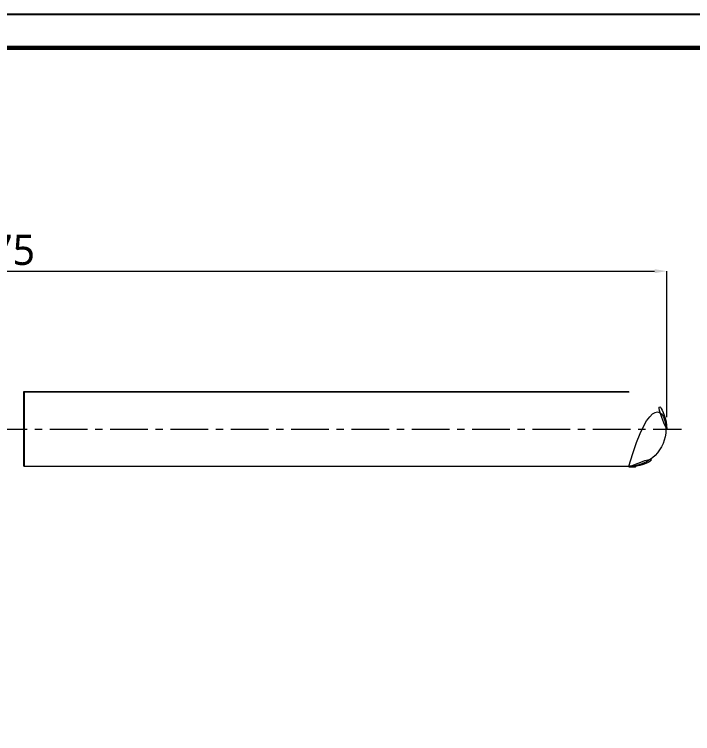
# Model space of a CAD drawing. Extents: x 16296677167 to 16296677818, y -37409618710 to -37409618233.
# Drawn here: x 16296677453.6 to 16296677678.4, y -37409618471.7 to -37409618233.2 of the extents above; entities that cross this region are included whole.
import ezdxf

# ---------------------------------------------------------------- set-up
doc = ezdxf.new("R2010")
doc.units = 0
doc.header["$LTSCALE"] = 10
doc.header["$MEASUREMENT"] = 0
doc.header["$PDMODE"] = 3
doc.header["$PDSIZE"] = -10
doc.linetypes.add('CENTER', pattern=[2, 1.25, -0.25, 0.25, -0.25])
doc.layers.get('0').update_dxf_attribs({"linetype": 'CONTINUOUS'})
doc.layers.get('DEFPOINTS').update_dxf_attribs({"linetype": 'CONTINUOUS'})
doc.layers.add('1', color=7, linetype='CONTINUOUS')
doc.styles.add('Daelim Dimension', font='NanumGothic.ttf')
doc.dimstyles.new('DEFAULT', dxfattribs={"dimscale": 2, "dimtxt": 2, "dimasz": 2, "dimexe": 0, "dimexo": 2, "dimgap": 1, "dimtad": 1, "dimdec": 1, "dimzin": 9, "dimdsep": 46, "dimtxsty": 'Daelim Dimension', "dimcen": 0.5, "dimclrd": 252, "dimclre": 252, "dimclrt": 3, "dimadec": 1, "dimazin": 0, "dimtfac": 1, "dimtdec": 1, "dimtix": 1, "dimtmove": 0, "dimatfit": 3, "dimfxl": 1, "dimtolj": 1, "dimtzin": 1, "dimlwd": 9, "dimlwe": 9, "dimarcsym": 0})

# ---------------------------------------------------------------- blocks, each defined once
blk = doc.blocks.new('*D0')
at = {"color": 5, "lineweight": 9, "ltscale": 0.5, "transparency": 16777216}
for p, q in [((16296677228.70333, -37409618366.74032), (16296677228.70333, -37409618318.32808)), ((16296677232.70333, -37409618318.32808), (16296677665.85596, -37409618318.32808)), ((16296677669.85596, -37409618366.72539), (16296677669.85596, -37409618318.32808))]:
    blk.add_line(p, q, dxfattribs=at)
at = {"color": 5, "ltscale": 0.5, "transparency": 16777216}
for points in [[(16296677232.70333, -37409618317.66142), (16296677232.70333, -37409618318.99474), (16296677228.70333, -37409618318.32808)], [(16296677665.85596, -37409618317.66142), (16296677665.85596, -37409618318.99474), (16296677669.85596, -37409618318.32808)]]:
    blk.add_solid(points, dxfattribs=at)
at = {"layer": 'DEFPOINTS', "color": 0, "ltscale": 0.5, "transparency": 16777216}
for p in [(16296677669.85596, -37409618318.32808), (16296677228.70333, -37409618370.74032), (16296677669.85596, -37409618370.72539)]:
    blk.add_point(p, dxfattribs=at)
at = {"color": 7, "ltscale": 0.5, "transparency": 16777216, "insert": (16296677449.27964, -37409618311.32808), "char_height": 10, "attachment_point": 5, "style": 'Daelim Dimension'}
blk.add_mtext('\\A1;575', dxfattribs=at)

msp = doc.modelspace()

# ---------------------------------------------------------------- linework, layer by layer
at = {"ltscale": 0.5}
msp.add_line((16296677456.74865, -37409618358.240318), (16296677456.74865, -37409618382.990318), dxfattribs=at)
at = {"color": 1, "linetype": 'CENTER', "lineweight": 0}
msp.add_line((16296677225.361629, -37409618370.725388), (16296677674.80624, -37409618370.725388), dxfattribs=at)
at = {"ltscale": 0.5}
msp.add_lwpolyline([(16296677166.62108, -37409618710.177017), (16296677817.62108, -37409618710.177017), (16296677817.62108, -37409618233.177017), (16296677166.62108, -37409618233.177017)], close=True, dxfattribs=at)
at = {"color": 5, "linetype": 'ByBlock', "lineweight": 200, "const_width": 1.5}
msp.add_lwpolyline([(16296677177.089279, -37409618689.752296), (16296677807.089279, -37409618689.752296), (16296677807.089279, -37409618244.252296), (16296677177.089279, -37409618244.252296)], close=True, dxfattribs=at)
at = {"layer": '1', "color": 7, "linetype": 'Continuous', "lineweight": 18}
for p, q in [((16296677456.74865, -37409618358.240318), (16296677657.35597, -37409618358.240318)), ((16296677657.35597, -37409618383.240318), (16296677659.50597, -37409618383.240318)), ((16296677659.73432, -37409618383.011971), (16296677659.50597, -37409618383.240318))]:
    msp.add_line(p, q, dxfattribs=at)
at = {"layer": '1', "color": 7, "linetype": 'Continuous', "lineweight": 13}
for p, q in [((16296677657.385839, -37409618358.490318), (16296677456.74865, -37409618358.490318)), ((16296677657.35597, -37409618358.490349), (16296677657.35597, -37409618358.240318)), ((16296677456.74865, -37409618382.990318), (16296677657.35597, -37409618382.990318)), ((16296677657.35597, -37409618383.240318), (16296677657.35597, -37409618382.990318))]:
    msp.add_line(p, q, dxfattribs=at)
at = {"layer": '1', "color": 7, "linetype": 'Continuous', "lineweight": 18}
for radius, start, end in [(12.5, 0, 90), (12.25, 270, 89.86033657), (12.5, 270, 0)]:
    msp.add_arc((16296677657.35597, -37409618370.740318), radius, start, end, dxfattribs=at)

# ---------------------------------------------------------------- dimensions: what is measured, and where the dimension line sits
at = {"ltscale": 0.5}
dim = msp.add_linear_dim(base=(16296677669.855961, -37409618318.328079), p1=(16296677228.703329, -37409618370.740318), p2=(16296677669.855961, -37409618370.725388), text='575', dimstyle='DEFAULT', override={"dimtxt": 5, "dimclrd": 5, "dimclre": 5, "dimclrt": 7}, dxfattribs=at)
dim.commit()
dim.dimension.update_dxf_attribs({"geometry": '*D0', "text_midpoint": (16296677449.27964, -37409618311.328079)})

doc.saveas('drawing.dxf')
